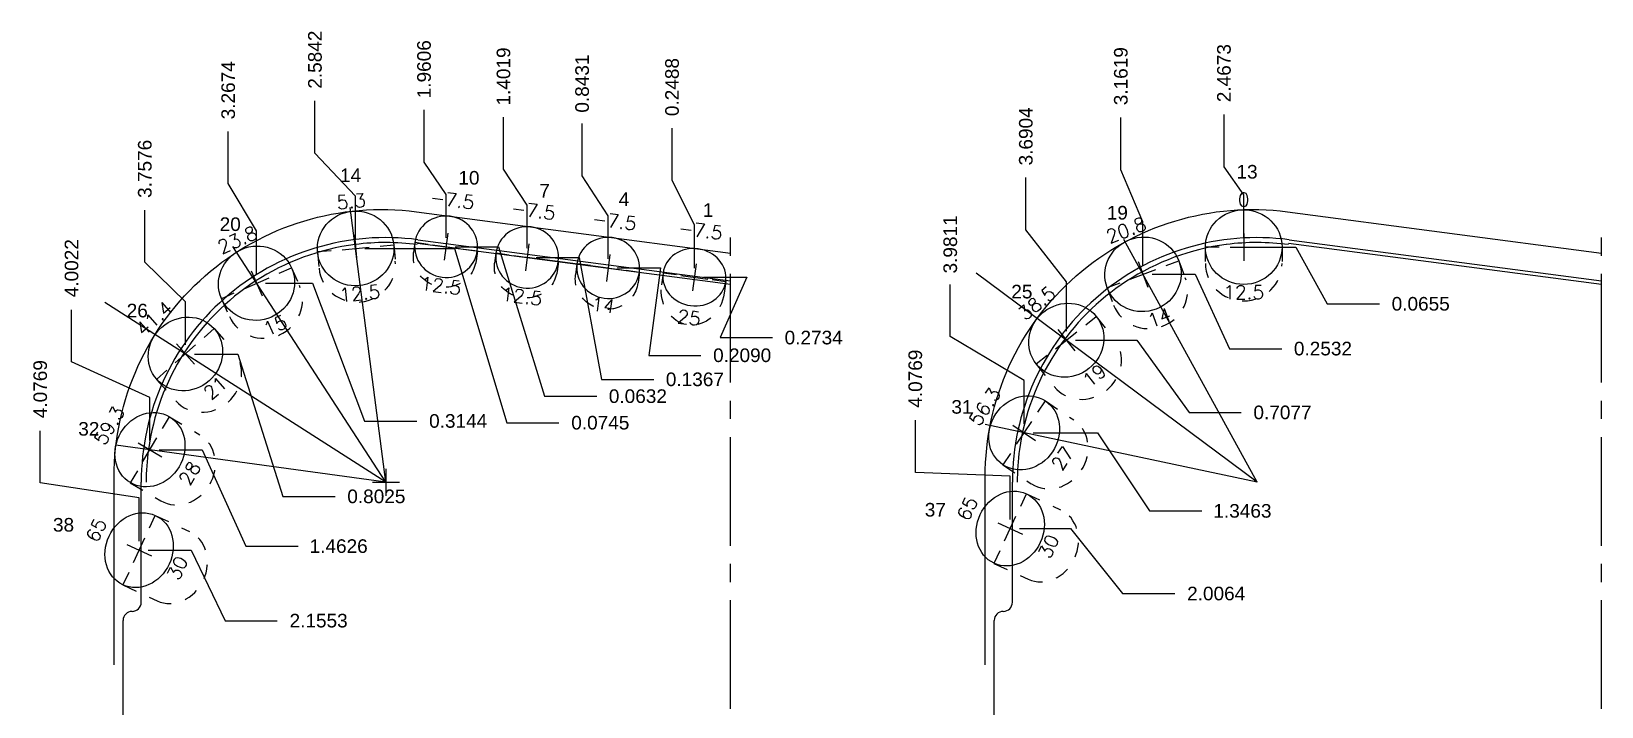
# Model space of a CAD drawing. Header units: inches. Extents: x 63.2 to 103.6, y -3.5 to 25.5.
# Drawn here: x 69.16 to 79.98, y 10.23 to 14.89 of the extents above; entities that cross this region are included whole.
import ezdxf
from ezdxf.enums import TextEntityAlignment as Align

# ---------------------------------------------------------------- set-up
doc = ezdxf.new("R2010")
doc.units = ezdxf.units.IN
doc.header["$MEASUREMENT"] = 0
doc.header["$PDMODE"] = 35
doc.linetypes.add('CENTER2', pattern=[1.125, 0.75, -0.125, 0.125, -0.125])
doc.linetypes.add('HIDDEN2', pattern=[0.1875, 0.125, -0.0625])
doc.layers.get('Defpoints').update_dxf_attribs({"color": 10})
doc.layers.add('Blade_1', color=30, linetype='Continuous', true_color=0xff7f00)
doc.layers.add('Blade_2', color=7, linetype='Continuous', true_color=0xcccc00)
doc.layers.add('CLine', color=5, linetype='CENTER2')
doc.styles.add('RomanS', font='romans')
doc.styles.get("Standard").update_dxf_attribs({"font": 'arial.ttf'})
doc.dimstyles.get("Standard").update_dxf_attribs({"dimtxt": 0.09375, "dimasz": 0.18, "dimexe": 0.18, "dimexo": 0.0625, "dimgap": 0.09, "dimtad": 0, "dimtih": 1, "dimtoh": 1, "dimdec": 4, "dimzin": 0, "dimdsep": 46, "dimtxsty": 'Standard', "dimcen": 0.09, "dimadec": 4, "dimazin": 0, "dimtfac": 1, "dimtdec": 4, "dimtofl": 0, "dimtmove": 0, "dimatfit": 3, "dimfxl": 1, "dimtolj": 1, "dimtzin": 0, "dimarcsym": 0})

# ---------------------------------------------------------------- blocks, each defined once
blk = doc.blocks.new('CMark')
at = {"layer": 'CLine'}
for p, q in [((-0.094, 0), (0.094, 0)), ((0, 0.094), (0, -0.094))]:
    blk.add_line(p, q, dxfattribs=at)
blk = doc.blocks.new('1108@12.5')
for p, q in [((-0.124, 0), (-0.218, 0)), ((0.124, 0), (0.218, 0))]:
    blk.add_line(p, q)
at = {"color": 8, "linetype": 'HIDDEN2', "ltscale": 0.5, "flags": 128}
for points in [[(-0.217, 0), (-0.217, -0.068)], [(0.218, 0), (0.218, -0.068)]]:
    blk.add_lwpolyline(points, dxfattribs=at)
at = {"extrusion": (0, 0, -1)}
blk.add_ellipse((0, 0), major_axis=(0.217, 0), ratio=0.976092, dxfattribs=at)
at = {"color": 8, "linetype": 'HIDDEN2', "ltscale": 0.5, "extrusion": (0, 0, -1)}
blk.add_ellipse((0, -0.068), major_axis=(0.217, 0), ratio=0.976092, start_param=0, end_param=3.141593, dxfattribs=at)
at = {"layer": 'CLine'}
blk.add_blockref('CMark', (0, 0), dxfattribs=at)
at = {"style": 'RomanS'}
blk.add_text('12.5', height=0.094, dxfattribs=at).set_placement((0, -0.271), align=Align.MIDDLE_CENTER)
blk.add_attdef('ANG', text='', height=0.094, dxfattribs=at).set_placement((0, 0.251), align=Align.BOTTOM_CENTER)
blk = doc.blocks.new('1108@25')
for p, q in [((-0.124, 0), (-0.218, 0)), ((0.124, 0), (0.218, 0))]:
    blk.add_line(p, q)
at = {"color": 8, "linetype": 'HIDDEN2', "ltscale": 0.5, "flags": 128}
for points in [[(-0.218, 0), (-0.218, -0.082)], [(0.218, 0), (0.218, -0.082)]]:
    blk.add_lwpolyline(points, dxfattribs=at)
at = {"extrusion": (0, 0, -1)}
blk.add_ellipse((0, 0), major_axis=(0.218, 0), ratio=0.906274, dxfattribs=at)
at = {"color": 8, "linetype": 'HIDDEN2', "ltscale": 0.5, "extrusion": (0, 0, -1)}
blk.add_ellipse((0, -0.082), major_axis=(0, -0.249), ratio=0.875339, start_param=-1.570796, end_param=1.570796, dxfattribs=at)
at = {"layer": 'CLine'}
blk.add_blockref('CMark', (0, 0), dxfattribs=at)
at = {"style": 'RomanS'}
blk.add_text('25', height=0.094, dxfattribs=at).set_placement((0, -0.281), align=Align.MIDDLE_CENTER)
blk.add_attdef('ANG', text='', height=0.094, dxfattribs=at).set_placement((0, 0.251), align=Align.BOTTOM_CENTER)
blk = doc.blocks.new('1313@12.5')
for p, q in [((-0.17, 0), (-0.265, 0)), ((0.171, 0), (0.264, 0))]:
    blk.add_line(p, q)
at = {"color": 8, "linetype": 'HIDDEN2', "ltscale": 0.5}
blk.add_line((-0.265, 0), (-0.265, -0.113), dxfattribs=at)
at = {"color": 8, "linetype": 'HIDDEN2', "ltscale": 0.5, "flags": 128}
blk.add_lwpolyline([(0.264, 0), (0.264, -0.113)], dxfattribs=at)
blk.add_ellipse((0, 0), major_axis=(0.264, 0), ratio=0.976181)
at = {"color": 8, "linetype": 'HIDDEN2', "ltscale": 0.5}
blk.add_ellipse((0, -0.113), major_axis=(0.264, 0), ratio=0.976181, start_param=3.141593, end_param=6.283185, dxfattribs=at)
blk.add_blockref('CMark', (0, 0))
at = {"style": 'RomanS'}
blk.add_text('12.5', height=0.094, dxfattribs=at).set_placement((0, -0.311), align=Align.MIDDLE_CENTER)
blk.add_attdef('ANG', text='', height=0.094, dxfattribs=at).set_placement((0, 0.251), align=Align.BOTTOM_CENTER)
blk = doc.blocks.new('1313@15')
for p, q in [((-0.17, 0), (-0.265, 0)), ((0.171, 0), (0.264, 0))]:
    blk.add_line(p, q)
at = {"color": 8, "linetype": 'HIDDEN2', "ltscale": 0.5}
blk.add_line((-0.265, 0), (-0.265, -0.135), dxfattribs=at)
at = {"color": 8, "linetype": 'HIDDEN2', "ltscale": 0.5, "flags": 128}
blk.add_lwpolyline([(0.264, 0), (0.264, -0.135)], dxfattribs=at)
blk.add_ellipse((0, 0), major_axis=(0.264, 0), ratio=0.965926)
at = {"color": 8, "linetype": 'HIDDEN2', "ltscale": 0.5}
blk.add_ellipse((0, -0.135), major_axis=(0.264, 0), ratio=0.965926, start_param=3.141593, end_param=6.283185, dxfattribs=at)
blk.add_blockref('CMark', (0, 0))
at = {"style": 'RomanS'}
blk.add_text('15', height=0.094, dxfattribs=at).set_placement((0, -0.318), align=Align.MIDDLE_CENTER)
blk.add_attdef('ANG', text='', height=0.094, dxfattribs=at).set_placement((0, 0.251), align=Align.BOTTOM_CENTER)
blk = doc.blocks.new('1313@21')
for p, q in [((-0.17, 0), (-0.265, 0)), ((0.171, 0), (0.264, 0))]:
    blk.add_line(p, q)
at = {"color": 8, "linetype": 'HIDDEN2', "ltscale": 0.5}
blk.add_line((-0.265, 0), (-0.265, -0.199), dxfattribs=at)
at = {"color": 8, "linetype": 'HIDDEN2', "ltscale": 0.5, "flags": 128}
blk.add_lwpolyline([(0.264, 0), (0.264, -0.199)], dxfattribs=at)
blk.add_ellipse((0, 0), major_axis=(0.264, 0), ratio=0.93358)
at = {"color": 8, "linetype": 'HIDDEN2', "ltscale": 0.5}
blk.add_ellipse((0, -0.199), major_axis=(0.264, 0), ratio=0.92388, start_param=3.141593, end_param=6.283185, dxfattribs=at)
blk.add_blockref('CMark', (0, 0))
at = {"style": 'RomanS'}
blk.add_text('21', height=0.094, dxfattribs=at).set_placement((0, -0.311), align=Align.MIDDLE_CENTER)
blk.add_attdef('ANG', text='', height=0.094, dxfattribs=at).set_placement((0, 0.251), align=Align.BOTTOM_CENTER)
blk = doc.blocks.new('1313@30')
for p, q in [((-0.17, 0), (-0.265, 0)), ((0.171, 0), (0.264, 0))]:
    blk.add_line(p, q)
at = {"color": 8, "linetype": 'HIDDEN2', "ltscale": 0.5}
blk.add_line((-0.265, 0), (-0.265, -0.26), dxfattribs=at)
at = {"color": 8, "linetype": 'HIDDEN2', "ltscale": 0.5, "flags": 128}
blk.add_lwpolyline([(0.264, 0), (0.264, -0.26)], dxfattribs=at)
blk.add_ellipse((0, 0), major_axis=(0.264, 0), ratio=0.866025)
at = {"color": 8, "linetype": 'HIDDEN2', "ltscale": 0.5}
blk.add_ellipse((0, -0.26), major_axis=(0.264, 0), ratio=0.866025, start_param=3.141593, end_param=6.283185, dxfattribs=at)
blk.add_blockref('CMark', (0, 0))
at = {"style": 'RomanS'}
blk.add_text('30', height=0.094, dxfattribs=at).set_placement((0, -0.292), align=Align.MIDDLE_CENTER)
blk.add_attdef('ANG', text='', height=0.094, dxfattribs=at).set_placement((0, 0.251), align=Align.BOTTOM_CENTER)
blk = doc.blocks.new('1313@28')
for p, q in [((-0.17, 0), (-0.265, 0)), ((0.171, 0), (0.264, 0))]:
    blk.add_line(p, q)
at = {"color": 8, "linetype": 'HIDDEN2', "ltscale": 0.5}
blk.add_line((-0.265, 0), (-0.265, -0.244), dxfattribs=at)
at = {"color": 8, "linetype": 'HIDDEN2', "ltscale": 0.5, "flags": 128}
blk.add_lwpolyline([(0.264, 0), (0.264, -0.244)], dxfattribs=at)
blk.add_ellipse((0, 0), major_axis=(0.264, 0), ratio=0.882949)
at = {"color": 8, "linetype": 'HIDDEN2', "ltscale": 0.5}
blk.add_ellipse((0, -0.244), major_axis=(0.264, 0), ratio=0.882949, start_param=3.141593, end_param=6.283185, dxfattribs=at)
blk.add_blockref('CMark', (0, 0))
at = {"style": 'RomanS'}
blk.add_text('28', height=0.094, dxfattribs=at).set_placement((0, -0.318), align=Align.MIDDLE_CENTER)
blk.add_attdef('ANG', text='', height=0.094, dxfattribs=at).set_placement((0, 0.251), align=Align.BOTTOM_CENTER)
blk = doc.blocks.new('1108@14')
for p, q in [((-0.124, 0), (-0.218, 0)), ((0.124, 0), (0.218, 0))]:
    blk.add_line(p, q)
at = {"color": 8, "linetype": 'HIDDEN2', "ltscale": 0.5, "flags": 128}
for points in [[(-0.217, 0), (-0.217, -0.076)], [(0.218, 0), (0.218, -0.076)]]:
    blk.add_lwpolyline(points, dxfattribs=at)
at = {"extrusion": (0, 0, -1)}
blk.add_ellipse((0, 0), major_axis=(0.217, 0), ratio=0.970115, dxfattribs=at)
at = {"color": 8, "linetype": 'HIDDEN2', "ltscale": 0.5, "extrusion": (0, 0, -1)}
blk.add_ellipse((0, -0.076), major_axis=(0.217, 0), ratio=0.970115, start_param=0, end_param=3.141593, dxfattribs=at)
at = {"layer": 'CLine'}
blk.add_blockref('CMark', (0, 0), dxfattribs=at)
at = {"style": 'RomanS'}
blk.add_text('14', height=0.094, dxfattribs=at).set_placement((0, -0.259), align=Align.MIDDLE_CENTER)
blk.add_attdef('ANG', text='', height=0.094, dxfattribs=at).set_placement((0, 0.251), align=Align.BOTTOM_CENTER)
blk = doc.blocks.new('1313@14')
for p, q in [((-0.17, 0), (-0.265, 0)), ((0.171, 0), (0.264, 0))]:
    blk.add_line(p, q)
at = {"color": 8, "linetype": 'HIDDEN2', "ltscale": 0.5}
blk.add_line((-0.265, 0), (-0.265, -0.126), dxfattribs=at)
at = {"color": 8, "linetype": 'HIDDEN2', "ltscale": 0.5, "flags": 128}
blk.add_lwpolyline([(0.264, 0), (0.264, -0.126)], dxfattribs=at)
blk.add_ellipse((0, 0), major_axis=(0.264, 0), ratio=0.970284)
at = {"color": 8, "linetype": 'HIDDEN2', "ltscale": 0.5}
blk.add_ellipse((0, -0.126), major_axis=(0.264, 0), ratio=0.970284, start_param=3.141593, end_param=6.283185, dxfattribs=at)
blk.add_blockref('CMark', (0, 0))
at = {"style": 'RomanS'}
blk.add_text('14', height=0.094, dxfattribs=at).set_placement((0, -0.318), align=Align.MIDDLE_CENTER)
blk.add_attdef('ANG', text='', height=0.094, dxfattribs=at).set_placement((0, 0.251), align=Align.BOTTOM_CENTER)
blk = doc.blocks.new('1313@19')
for p, q in [((-0.17, 0), (-0.265, 0)), ((0.171, 0), (0.264, 0))]:
    blk.add_line(p, q)
at = {"color": 8, "linetype": 'HIDDEN2', "ltscale": 0.5}
blk.add_line((-0.265, 0), (-0.265, -0.199), dxfattribs=at)
at = {"color": 8, "linetype": 'HIDDEN2', "ltscale": 0.5, "flags": 128}
blk.add_lwpolyline([(0.264, 0), (0.264, -0.199)], dxfattribs=at)
blk.add_ellipse((0, 0), major_axis=(0.264, 0), ratio=0.945519)
at = {"color": 8, "linetype": 'HIDDEN2', "ltscale": 0.5}
blk.add_ellipse((0, -0.199), major_axis=(0.264, 0), ratio=0.92388, start_param=3.141593, end_param=6.283185, dxfattribs=at)
blk.add_blockref('CMark', (0, 0))
at = {"style": 'RomanS'}
blk.add_text('19', height=0.094, dxfattribs=at).set_placement((0, -0.311), align=Align.MIDDLE_CENTER)
blk.add_attdef('ANG', text='', height=0.094, dxfattribs=at).set_placement((0, 0.251), align=Align.BOTTOM_CENTER)
blk = doc.blocks.new('1313@27')
for p, q in [((-0.17, 0), (-0.265, 0)), ((0.171, 0), (0.264, 0))]:
    blk.add_line(p, q)
at = {"color": 8, "linetype": 'HIDDEN2', "ltscale": 0.5}
blk.add_line((-0.265, 0), (-0.265, -0.236), dxfattribs=at)
at = {"color": 8, "linetype": 'HIDDEN2', "ltscale": 0.5, "flags": 128}
blk.add_lwpolyline([(0.264, 0), (0.264, -0.236)], dxfattribs=at)
blk.add_ellipse((0, 0), major_axis=(0.264, 0), ratio=0.891002)
at = {"color": 8, "linetype": 'HIDDEN2', "ltscale": 0.5}
blk.add_ellipse((0, -0.236), major_axis=(0.264, 0), ratio=0.891002, start_param=3.141593, end_param=6.283185, dxfattribs=at)
blk.add_blockref('CMark', (0, 0))
at = {"style": 'RomanS'}
blk.add_text('27', height=0.094, dxfattribs=at).set_placement((0, -0.318), align=Align.MIDDLE_CENTER)
blk.add_attdef('ANG', text='', height=0.094, dxfattribs=at).set_placement((0, 0.251), align=Align.BOTTOM_CENTER)
blk = doc.blocks.new('*D303')
at = {"layer": 'Blade_2', "color": 0, "lineweight": -2, "transparency": 16777216}
for p, q in [((76.67, 13.937), (76.67, 14.297)), ((76.822, 13.577), (76.67, 13.937)), ((76.822, 13.278), (76.822, 13.577))]:
    blk.add_line(p, q, dxfattribs=at)
at = {"layer": 'Defpoints', "color": 0, "transparency": 16777216}
for p in [(76.67, 14.297), (79.984, 13.469), (76.822, 13.216)]:
    blk.add_point(p, dxfattribs=at)
at = {"layer": 'Blade_2', "color": 0, "transparency": 16777216, "insert": (76.67, 14.582), "char_height": 0.0938, "attachment_point": 5, "rotation": 90}
blk.add_mtext('\\A1;3.1619', dxfattribs=at)
blk = doc.blocks.new('*D304')
at = {"layer": 'Blade_2', "color": 0, "lineweight": -2, "transparency": 16777216}
for p, q in [((76.015, 13.523), (76.015, 13.883)), ((76.294, 13.163), (76.015, 13.523)), ((76.294, 12.824), (76.294, 13.163))]:
    blk.add_line(p, q, dxfattribs=at)
at = {"layer": 'Defpoints', "color": 0, "transparency": 16777216}
for p in [(76.015, 13.883), (79.984, 13.469), (76.294, 12.761)]:
    blk.add_point(p, dxfattribs=at)
at = {"layer": 'Blade_2', "color": 0, "transparency": 16777216, "insert": (76.015, 14.167), "char_height": 0.0938, "attachment_point": 5, "rotation": 90}
blk.add_mtext('\\A1;3.6904', dxfattribs=at)
blk = doc.blocks.new('*D305')
at = {"layer": 'Blade_2', "color": 0, "lineweight": -2, "transparency": 16777216}
for p, q in [((75.494, 12.786), (75.494, 13.146)), ((76.003, 12.483), (75.494, 12.786)), ((76.003, 12.185), (76.003, 12.483))]:
    blk.add_line(p, q, dxfattribs=at)
at = {"layer": 'Defpoints', "color": 0, "transparency": 16777216}
for p in [(79.984, 13.469), (75.494, 13.146), (76.003, 12.123)]:
    blk.add_point(p, dxfattribs=at)
at = {"layer": 'Blade_2', "color": 0, "transparency": 16777216, "insert": (75.494, 13.422), "char_height": 0.0938, "attachment_point": 5, "rotation": 90}
blk.add_mtext('\\A1;3.9811', dxfattribs=at)
blk = doc.blocks.new('*D306')
at = {"layer": 'Blade_2', "color": 0, "lineweight": -2, "transparency": 16777216}
for p, q in [((75.253, 11.849), (75.253, 12.209)), ((75.907, 11.823), (75.253, 11.849)), ((75.907, 11.525), (75.907, 11.823))]:
    blk.add_line(p, q, dxfattribs=at)
at = {"layer": 'Defpoints', "color": 0, "transparency": 16777216}
for p in [(79.984, 13.469), (75.253, 12.209), (75.907, 11.463)]:
    blk.add_point(p, dxfattribs=at)
at = {"layer": 'Blade_2', "color": 0, "transparency": 16777216, "insert": (75.253, 12.496), "char_height": 0.0938, "attachment_point": 5, "rotation": 90}
blk.add_mtext('\\A1;4.0769', dxfattribs=at)
blk = doc.blocks.new('*D307')
at = {"layer": 'Blade_2', "color": 0, "lineweight": -2, "transparency": 16777216}
for p, q in [((76.885, 13.216), (77.182, 13.216)), ((77.182, 13.216), (77.419, 12.703)), ((77.419, 12.703), (77.779, 12.703))]:
    blk.add_line(p, q, dxfattribs=at)
at = {"layer": 'Defpoints', "color": 0, "transparency": 16777216}
for p in [(79.984, 13.469), (76.822, 13.216), (77.779, 12.703)]:
    blk.add_point(p, dxfattribs=at)
at = {"layer": 'Blade_2', "color": 0, "transparency": 16777216, "insert": (78.063, 12.703), "char_height": 0.0938, "attachment_point": 5}
blk.add_mtext('\\A1;0.2532', dxfattribs=at)
blk = doc.blocks.new('*D308')
at = {"layer": 'Blade_2', "color": 0, "lineweight": -2, "transparency": 16777216}
for p, q in [((76.356, 12.761), (76.78, 12.761)), ((76.78, 12.761), (77.14, 12.263)), ((77.14, 12.263), (77.5, 12.263))]:
    blk.add_line(p, q, dxfattribs=at)
at = {"layer": 'Defpoints', "color": 0, "transparency": 16777216}
for p in [(79.984, 13.469), (76.294, 12.761), (77.5, 12.263)]:
    blk.add_point(p, dxfattribs=at)
at = {"layer": 'Blade_2', "color": 0, "transparency": 16777216, "insert": (77.784, 12.263), "char_height": 0.0938, "attachment_point": 5}
blk.add_mtext('\\A1;0.7077', dxfattribs=at)
blk = doc.blocks.new('*D309')
at = {"layer": 'Blade_2', "color": 0, "lineweight": -2, "transparency": 16777216}
for p, q in [((76.065, 12.123), (76.508, 12.123)), ((76.508, 12.123), (76.868, 11.584)), ((76.868, 11.584), (77.228, 11.584))]:
    blk.add_line(p, q, dxfattribs=at)
at = {"layer": 'Defpoints', "color": 0, "transparency": 16777216}
for p in [(79.984, 13.469), (76.003, 12.123), (77.228, 11.584)]:
    blk.add_point(p, dxfattribs=at)
at = {"layer": 'Blade_2', "color": 0, "transparency": 16777216, "insert": (77.508, 11.584), "char_height": 0.0938, "attachment_point": 5}
blk.add_mtext('\\A1;1.3463', dxfattribs=at)
blk = doc.blocks.new('*D310')
at = {"layer": 'Blade_2', "color": 0, "lineweight": -2, "transparency": 16777216}
for p, q in [((75.97, 11.463), (76.322, 11.463)), ((76.322, 11.463), (76.682, 11.014)), ((76.682, 11.014), (77.042, 11.014))]:
    blk.add_line(p, q, dxfattribs=at)
at = {"layer": 'Defpoints', "color": 0, "transparency": 16777216}
for p in [(79.984, 13.469), (75.907, 11.463), (77.042, 11.014)]:
    blk.add_point(p, dxfattribs=at)
at = {"layer": 'Blade_2', "color": 0, "transparency": 16777216, "insert": (77.327, 11.014), "char_height": 0.0938, "attachment_point": 5}
blk.add_mtext('\\A1;2.0064', dxfattribs=at)
blk = doc.blocks.new('*D311')
at = {"layer": 'Blade_1', "color": 0, "lineweight": -2, "transparency": 16777216}
for p, q in [((73.576, 13.863), (73.576, 14.223)), ((73.73, 13.556), (73.576, 13.863)), ((73.73, 13.258), (73.73, 13.556))]:
    blk.add_line(p, q, dxfattribs=at)
at = {"layer": 'Defpoints', "color": 0, "transparency": 16777216}
for p in [(73.576, 14.223), (73.978, 13.469), (73.73, 13.196)]:
    blk.add_point(p, dxfattribs=at)
at = {"layer": 'Blade_1', "color": 0, "transparency": 16777216, "insert": (73.576, 14.507), "char_height": 0.0938, "attachment_point": 5, "rotation": 90}
blk.add_mtext('\\A1;0.2488', dxfattribs=at)
blk = doc.blocks.new('*D312')
at = {"layer": 'Blade_1', "color": 0, "lineweight": -2, "transparency": 16777216}
for p, q in [((72.956, 13.896), (72.956, 14.256)), ((73.135, 13.62), (72.956, 13.896)), ((73.135, 13.322), (73.135, 13.62))]:
    blk.add_line(p, q, dxfattribs=at)
at = {"layer": 'Defpoints', "color": 0, "transparency": 16777216}
for p in [(72.956, 14.256), (73.978, 13.469), (73.135, 13.26)]:
    blk.add_point(p, dxfattribs=at)
at = {"layer": 'Blade_1', "color": 0, "transparency": 16777216, "insert": (72.956, 14.531), "char_height": 0.0938, "attachment_point": 5, "rotation": 90}
blk.add_mtext('\\A1;0.8431', dxfattribs=at)
blk = doc.blocks.new('*D313')
at = {"layer": 'Blade_1', "color": 0, "lineweight": -2, "transparency": 16777216}
for p, q in [((72.414, 13.94), (72.414, 14.3)), ((72.576, 13.692), (72.414, 13.94)), ((72.576, 13.395), (72.576, 13.692))]:
    blk.add_line(p, q, dxfattribs=at)
at = {"layer": 'Defpoints', "color": 0, "transparency": 16777216}
for p in [(72.414, 14.3), (73.978, 13.469), (72.576, 13.332)]:
    blk.add_point(p, dxfattribs=at)
at = {"layer": 'Blade_1', "color": 0, "transparency": 16777216, "insert": (72.414, 14.58), "char_height": 0.0938, "attachment_point": 5, "rotation": 90}
blk.add_mtext('\\A1;1.4019', dxfattribs=at)
blk = doc.blocks.new('*D314')
at = {"layer": 'Blade_1', "color": 0, "lineweight": -2, "transparency": 16777216}
for p, q in [((71.866, 13.99), (71.866, 14.35)), ((72.018, 13.766), (71.866, 13.99)), ((72.018, 13.468), (72.018, 13.766))]:
    blk.add_line(p, q, dxfattribs=at)
at = {"layer": 'Defpoints', "color": 0, "transparency": 16777216}
for p in [(71.866, 14.35), (73.978, 13.469), (72.018, 13.406)]:
    blk.add_point(p, dxfattribs=at)
at = {"layer": 'Blade_1', "color": 0, "transparency": 16777216, "insert": (71.866, 14.63), "char_height": 0.0938, "attachment_point": 5, "rotation": 90}
blk.add_mtext('\\A1;1.9606', dxfattribs=at)
blk = doc.blocks.new('*D315')
at = {"layer": 'Blade_1', "color": 0, "lineweight": -2, "transparency": 16777216}
for p, q in [((71.114, 14.051), (71.114, 14.411)), ((71.394, 13.754), (71.114, 14.051)), ((71.394, 13.457), (71.394, 13.754))]:
    blk.add_line(p, q, dxfattribs=at)
at = {"layer": 'Defpoints', "color": 0, "transparency": 16777216}
for p in [(71.114, 14.411), (73.978, 13.469), (71.394, 13.394)]:
    blk.add_point(p, dxfattribs=at)
at = {"layer": 'Blade_1', "color": 0, "transparency": 16777216, "insert": (71.114, 14.696), "char_height": 0.0938, "attachment_point": 5, "rotation": 90}
blk.add_mtext('\\A1;2.5842', dxfattribs=at)
blk = doc.blocks.new('*D316')
at = {"layer": 'Blade_1', "color": 0, "lineweight": -2, "transparency": 16777216}
for p, q in [((70.516, 13.841), (70.516, 14.201)), ((70.711, 13.515), (70.516, 13.841)), ((70.711, 13.217), (70.711, 13.515))]:
    blk.add_line(p, q, dxfattribs=at)
at = {"layer": 'Defpoints', "color": 0, "transparency": 16777216}
for p in [(70.516, 14.201), (73.978, 13.469), (70.711, 13.155)]:
    blk.add_point(p, dxfattribs=at)
at = {"layer": 'Blade_1', "color": 0, "transparency": 16777216, "insert": (70.516, 14.485), "char_height": 0.0938, "attachment_point": 5, "rotation": 90}
blk.add_mtext('\\A1;3.2674', dxfattribs=at)
blk = doc.blocks.new('*D317')
at = {"layer": 'Blade_1', "color": 0, "lineweight": -2, "transparency": 16777216}
for p, q in [((69.941, 13.299), (69.941, 13.659)), ((70.221, 13.026), (69.941, 13.299)), ((70.221, 12.729), (70.221, 13.026))]:
    blk.add_line(p, q, dxfattribs=at)
at = {"layer": 'Defpoints', "color": 0, "transparency": 16777216}
for p in [(69.941, 13.659), (73.978, 13.469), (70.221, 12.666)]:
    blk.add_point(p, dxfattribs=at)
at = {"layer": 'Blade_1', "color": 0, "transparency": 16777216, "insert": (69.941, 13.943), "char_height": 0.0938, "attachment_point": 5, "rotation": 90}
blk.add_mtext('\\A1;3.7576', dxfattribs=at)
blk = doc.blocks.new('*D318')
at = {"layer": 'Blade_1', "color": 0, "lineweight": -2, "transparency": 16777216}
for p, q in [((69.436, 12.612), (69.436, 12.972)), ((69.976, 12.366), (69.436, 12.612)), ((69.976, 12.069), (69.976, 12.366))]:
    blk.add_line(p, q, dxfattribs=at)
at = {"layer": 'Defpoints', "color": 0, "transparency": 16777216}
for p in [(73.978, 13.469), (69.436, 12.972), (69.976, 12.006)]:
    blk.add_point(p, dxfattribs=at)
at = {"layer": 'Blade_1', "color": 0, "transparency": 16777216, "insert": (69.436, 13.258), "char_height": 0.0938, "attachment_point": 5, "rotation": 90}
blk.add_mtext('\\A1;4.0022', dxfattribs=at)
blk = doc.blocks.new('*D319')
at = {"layer": 'Blade_1', "color": 0, "lineweight": -2, "transparency": 16777216}
for p, q in [((69.22, 11.777), (69.22, 12.137)), ((69.901, 11.674), (69.22, 11.777)), ((69.901, 11.376), (69.901, 11.674))]:
    blk.add_line(p, q, dxfattribs=at)
at = {"layer": 'Defpoints', "color": 0, "transparency": 16777216}
for p in [(73.978, 13.469), (69.22, 12.137), (69.901, 11.314)]:
    blk.add_point(p, dxfattribs=at)
at = {"layer": 'Blade_1', "color": 0, "transparency": 16777216, "insert": (69.22, 12.424), "char_height": 0.0938, "attachment_point": 5, "rotation": 90}
blk.add_mtext('\\A1;4.0769', dxfattribs=at)
blk = doc.blocks.new('*D320')
at = {"layer": 'Blade_1', "color": 0, "lineweight": -2, "transparency": 16777216}
for p, q in [((73.792, 13.196), (74.09, 13.196)), ((74.09, 13.196), (73.907, 12.779)), ((73.907, 12.779), (74.267, 12.779))]:
    blk.add_line(p, q, dxfattribs=at)
at = {"layer": 'Defpoints', "color": 0, "transparency": 16777216}
for p in [(73.978, 13.469), (73.73, 13.196), (74.267, 12.779)]:
    blk.add_point(p, dxfattribs=at)
at = {"layer": 'Blade_1', "color": 0, "transparency": 16777216, "insert": (74.552, 12.779), "char_height": 0.0938, "attachment_point": 5}
blk.add_mtext('\\A1;0.2734', dxfattribs=at)
blk = doc.blocks.new('*D321')
at = {"layer": 'Blade_1', "color": 0, "lineweight": -2, "transparency": 16777216}
for p, q in [((73.198, 13.26), (73.495, 13.26)), ((73.495, 13.26), (73.415, 12.657)), ((73.415, 12.657), (73.775, 12.657))]:
    blk.add_line(p, q, dxfattribs=at)
at = {"layer": 'Defpoints', "color": 0, "transparency": 16777216}
for p in [(73.978, 13.469), (73.135, 13.26), (73.775, 12.657)]:
    blk.add_point(p, dxfattribs=at)
at = {"layer": 'Blade_1', "color": 0, "transparency": 16777216, "insert": (74.059, 12.657), "char_height": 0.0938, "attachment_point": 5}
blk.add_mtext('\\A1;0.2090', dxfattribs=at)
blk = doc.blocks.new('*D322')
at = {"layer": 'Blade_1', "color": 0, "lineweight": -2, "transparency": 16777216}
for p, q in [((72.639, 13.332), (72.936, 13.332)), ((72.936, 13.332), (73.089, 12.491)), ((73.089, 12.491), (73.449, 12.491))]:
    blk.add_line(p, q, dxfattribs=at)
at = {"layer": 'Defpoints', "color": 0, "transparency": 16777216}
for p in [(73.978, 13.469), (72.576, 13.332), (73.449, 12.491)]:
    blk.add_point(p, dxfattribs=at)
at = {"layer": 'Blade_1', "color": 0, "transparency": 16777216, "insert": (73.733, 12.491), "char_height": 0.0938, "attachment_point": 5}
blk.add_mtext('\\A1;0.1367', dxfattribs=at)
blk = doc.blocks.new('*D323')
at = {"layer": 'Blade_1', "color": 0, "lineweight": -2, "transparency": 16777216}
for p, q in [((72.08, 13.406), (72.378, 13.406)), ((72.378, 13.406), (72.696, 12.375)), ((72.696, 12.375), (73.056, 12.375))]:
    blk.add_line(p, q, dxfattribs=at)
at = {"layer": 'Defpoints', "color": 0, "transparency": 16777216}
for p in [(73.978, 13.469), (72.018, 13.406), (73.056, 12.375)]:
    blk.add_point(p, dxfattribs=at)
at = {"layer": 'Blade_1', "color": 0, "transparency": 16777216, "insert": (73.34, 12.375), "char_height": 0.0938, "attachment_point": 5}
blk.add_mtext('\\A1;0.0632', dxfattribs=at)
blk = doc.blocks.new('*D324')
at = {"layer": 'Blade_1', "color": 0, "lineweight": -2, "transparency": 16777216}
for p, q in [((71.457, 13.394), (72.076, 13.394)), ((72.076, 13.394), (72.436, 12.192)), ((72.436, 12.192), (72.796, 12.192))]:
    blk.add_line(p, q, dxfattribs=at)
at = {"layer": 'Defpoints', "color": 0, "transparency": 16777216}
for p in [(73.978, 13.469), (71.394, 13.394), (72.796, 12.192)]:
    blk.add_point(p, dxfattribs=at)
at = {"layer": 'Blade_1', "color": 0, "transparency": 16777216, "insert": (73.081, 12.192), "char_height": 0.0938, "attachment_point": 5}
blk.add_mtext('\\A1;0.0745', dxfattribs=at)
blk = doc.blocks.new('*D325')
at = {"layer": 'Blade_1', "color": 0, "lineweight": -2, "transparency": 16777216}
for p, q in [((70.773, 13.155), (71.096, 13.155)), ((71.096, 13.155), (71.456, 12.204)), ((71.456, 12.204), (71.816, 12.204))]:
    blk.add_line(p, q, dxfattribs=at)
at = {"layer": 'Defpoints', "color": 0, "transparency": 16777216}
for p in [(73.978, 13.469), (70.711, 13.155), (71.816, 12.204)]:
    blk.add_point(p, dxfattribs=at)
at = {"layer": 'Blade_1', "color": 0, "transparency": 16777216, "insert": (72.101, 12.204), "char_height": 0.0938, "attachment_point": 5}
blk.add_mtext('\\A1;0.3144', dxfattribs=at)
blk = doc.blocks.new('*D326')
at = {"layer": 'Blade_1', "color": 0, "lineweight": -2, "transparency": 16777216}
for p, q in [((70.283, 12.666), (70.581, 12.666)), ((70.581, 12.666), (70.892, 11.684)), ((70.892, 11.684), (71.252, 11.684))]:
    blk.add_line(p, q, dxfattribs=at)
at = {"layer": 'Defpoints', "color": 0, "transparency": 16777216}
for p in [(73.978, 13.469), (70.221, 12.666), (71.252, 11.684)]:
    blk.add_point(p, dxfattribs=at)
at = {"layer": 'Blade_1', "color": 0, "transparency": 16777216, "insert": (71.537, 11.684), "char_height": 0.0938, "attachment_point": 5}
blk.add_mtext('\\A1;0.8025', dxfattribs=at)
blk = doc.blocks.new('*D327')
at = {"layer": 'Blade_1', "color": 0, "lineweight": -2, "transparency": 16777216}
for p, q in [((70.039, 12.006), (70.336, 12.006)), ((70.336, 12.006), (70.637, 11.341)), ((70.637, 11.341), (70.997, 11.341))]:
    blk.add_line(p, q, dxfattribs=at)
at = {"layer": 'Defpoints', "color": 0, "transparency": 16777216}
for p in [(73.978, 13.469), (69.976, 12.006), (70.997, 11.341)]:
    blk.add_point(p, dxfattribs=at)
at = {"layer": 'Blade_1', "color": 0, "transparency": 16777216, "insert": (71.277, 11.341), "char_height": 0.0938, "attachment_point": 5}
blk.add_mtext('\\A1;1.4626', dxfattribs=at)
blk = doc.blocks.new('*D328')
at = {"layer": 'Blade_1', "color": 0, "lineweight": -2, "transparency": 16777216}
for p, q in [((69.964, 11.314), (70.261, 11.314)), ((70.261, 11.314), (70.494, 10.827)), ((70.494, 10.827), (70.854, 10.827))]:
    blk.add_line(p, q, dxfattribs=at)
at = {"layer": 'Defpoints', "color": 0, "transparency": 16777216}
for p in [(73.978, 13.469), (69.901, 11.314), (70.854, 10.827)]:
    blk.add_point(p, dxfattribs=at)
at = {"layer": 'Blade_1', "color": 0, "transparency": 16777216, "insert": (71.139, 10.827), "char_height": 0.0938, "attachment_point": 5}
blk.add_mtext('\\A1;2.1553', dxfattribs=at)
blk = doc.blocks.new('*D444')
at = {"layer": 'Blade_2', "color": 0, "lineweight": -2, "transparency": 16777216}
for p, q in [((77.381, 13.957), (77.381, 14.317)), ((77.517, 13.763), (77.381, 13.957)), ((77.517, 13.466), (77.517, 13.763))]:
    blk.add_line(p, q, dxfattribs=at)
at = {"layer": 'Defpoints', "color": 0, "transparency": 16777216}
for p in [(77.381, 14.317), (79.984, 13.469), (77.517, 13.403)]:
    blk.add_point(p, dxfattribs=at)
at = {"layer": 'Blade_2', "color": 0, "transparency": 16777216, "insert": (77.381, 14.603), "char_height": 0.0938, "attachment_point": 5, "rotation": 90}
blk.add_mtext('\\A1;2.4673', dxfattribs=at)
blk = doc.blocks.new('*D445')
at = {"layer": 'Blade_2', "color": 0, "lineweight": -2, "transparency": 16777216}
for p, q in [((77.579, 13.403), (77.877, 13.403)), ((77.877, 13.403), (78.092, 13.012)), ((78.092, 13.012), (78.452, 13.012))]:
    blk.add_line(p, q, dxfattribs=at)
at = {"layer": 'Defpoints', "color": 0, "transparency": 16777216}
for p in [(79.984, 13.469), (77.517, 13.403), (78.452, 13.012)]:
    blk.add_point(p, dxfattribs=at)
at = {"layer": 'Blade_2', "color": 0, "transparency": 16777216, "insert": (78.737, 13.012), "char_height": 0.0938, "attachment_point": 5}
blk.add_mtext('\\A1;0.0655', dxfattribs=at)

msp = doc.modelspace()

# ---------------------------------------------------------------- linework, layer by layer
for p, q in [((71.82063, 13.43169), (73.97837, 13.14762)), ((71.82364, 13.4545), (73.97837, 13.17082)), ((77.82632, 13.43169), (79.98406, 13.14762)), ((77.82932, 13.4545), (79.98406, 13.17082)), ((69.91587, 10.95418), (69.91587, 11.78143)), ((75.92156, 10.95418), (75.92156, 11.78143)), ((69.79087, 4.89168), (69.79087, 10.82918)), ((75.79656, 4.89168), (75.79656, 10.82918))]:
    msp.add_line(p, q)
for points in [[(69.72837, 10.52402), (69.72837, 11.81888, -0.45309411), (71.81278, 13.64686), (73.97837, 13.36176)], [(75.73406, 10.52402), (75.73406, 11.81888, -0.45309411), (77.81846, 13.64686), (79.98406, 13.36176)]]:
    msp.add_lwpolyline(points, format="xyb")
for centre, radius, start, end in [((71.60337, 11.78143), 1.6875, 82.5, 180), ((71.60337, 11.78143), 1.6535, 82.5, 97.357308), ((77.60906, 11.78143), 1.6875, 82.5, 180), ((77.60906, 11.78143), 1.6535, 82.5, 97.357308), ((71.60337, 11.78143), 1.6535, 97.391456, 123.021755), ((77.60906, 11.78143), 1.6535, 97.391456, 123.021755), ((71.60337, 11.78143), 1.6535, 123.021755, 147.377441), ((77.60906, 11.78143), 1.6535, 123.021755, 147.377441), ((71.60337, 11.78143), 1.6535, 147.377441, 172.130915), ((77.60906, 11.78143), 1.6535, 147.377441, 172.130915), ((71.60337, 11.78143), 1.6535, 172.130915, 180), ((77.60906, 11.78143), 1.6535, 172.130915, 180), ((69.85337, 10.95418), 0.0625, 270, 0), ((75.85906, 10.95418), 0.0625, 270, 0), ((69.85337, 10.82918), 0.0625, 90, 180), ((75.85906, 10.82918), 0.0625, 90, 180)]:
    msp.add_arc(centre, radius, start, end)
at = {"layer": 'Blade_1'}
for p, q in [((71.60337, 11.78143), (71.35744, 13.67725)), ((71.60337, 11.78143), (70.54672, 13.40718)), ((73.13508, 13.25864), (72.57644, 13.33219)), ((71.60337, 11.78143), (69.66587, 13.02159)), ((71.60337, 11.78143), (69.74153, 12.03876))]:
    msp.add_line(p, q, dxfattribs=at)
at = {"layer": 'Blade_2'}
for q in [(76.68989, 13.45685), (75.67156, 13.22465), (75.73333, 12.17995)]:
    msp.add_line((77.60906, 11.78143), q, dxfattribs=at)
at = {"layer": 'CLine'}
for p, q in [((73.97837, 3.46893), (73.97837, 13.46893)), ((79.98406, 3.46893), (79.98406, 13.46893))]:
    msp.add_line(p, q, dxfattribs=at)

# ---------------------------------------------------------------- block references
at = {"layer": 'Blade_1'}
for name, p, rotation, values in [('1313@12.5', (71.39412, 13.39443), 5.300000000000001, {'ANG': '5.3'}), ('1108@12.5', (72.01779, 13.40574), 352.5, {'ANG': '-7.5'}), ('1108@12.5', (72.57644, 13.33219), 352.5, {'ANG': '-7.5'}), ('1313@15', (70.71093, 13.15453), 23.8, {'ANG': '23.8'}), ('1108@14', (73.13525, 13.25993), 352.5, {'ANG': '-7.5'}), ('1108@25', (73.72955, 13.19558), 352.5, {'ANG': '-7.5'}), ('1313@21', (70.22074, 12.66646), 41.4, {'ANG': '41.4'}), ('1313@28', (69.97616, 12.00633), 59.3, {'ANG': '59.3'}), ('1313@30', (69.90143, 11.31363), 65, {'ANG': '65'})]:
    msp.add_blockref(name, p, dxfattribs=dict(at, rotation=rotation)).add_auto_attribs(values)
msp.add_blockref('CMark', (71.60337, 11.78143), dxfattribs=at)
at = {"layer": 'Blade_2'}
msp.add_blockref('1313@12.5', (77.51679, 13.40342), dxfattribs=at).add_auto_attribs({'ANG': '0'})
for name, p, rotation, values in [('1313@14', (76.82219, 13.21571), 20.8, {'ANG': '20.8'}), ('1313@19', (76.29369, 12.76123), 38.49999999999999, {'ANG': '38.5'}), ('1313@27', (76.00299, 12.12266), 56.3, {'ANG': '56.3'}), ('1313@30', (75.90711, 11.46253), 65, {'ANG': '65'})]:
    msp.add_blockref(name, p, dxfattribs=dict(at, rotation=rotation)).add_auto_attribs(values)

# ---------------------------------------------------------------- texts
at = {"layer": 'Blade_1'}
for s, p in [('14', (71.2865, 13.85182)), ('10', (72.10253, 13.83461)), ('7', (72.66033, 13.74514)), ('4', (73.20779, 13.68664)), ('1', (73.78728, 13.61129)), ('20', (70.45669, 13.51459)), ('26', (69.81585, 12.91892)), ('32', (69.48186, 12.10338)), ('38', (69.30754, 11.44167))]:
    msp.add_text(s, height=0.09375, dxfattribs=at).set_placement(p)
at = {"layer": 'Blade_2'}
for s, p in [('13', (77.46688, 13.87627)), ('19', (76.57256, 13.59373)), ('25', (75.9145, 13.04968)), ('31', (75.50132, 12.25479)), ('37', (75.31802, 11.54556))]:
    msp.add_text(s, height=0.09375, dxfattribs=at).set_placement(p)

# ---------------------------------------------------------------- dimensions: what is measured, and where the dimension line sits
at = {"layer": 'Blade_1'}
for feature_location, offset, dtype, origin, picture, middle in [((71.394125, 13.394434), (-0.280331, 1.016329), 1, (73.978372, 13.468935), '*D315', (71.113793, 14.695681)), ((72.01779, 13.40574), (-0.15156, 0.9442), 1, (73.97837, 13.46893), '*D314', (71.86623, 14.63009)), ((72.57644, 13.33219), (-0.16247, 0.96799), 1, (73.97837, 13.46893), '*D313', (72.41396, 14.58046)), ((73.13525, 13.25993), (-0.17909, 0.99601), 1, (73.97837, 13.46893), '*D312', (72.95616, 14.53149)), ((70.71093, 13.15453), (-0.19467, 1.04612), 1, (73.97837, 13.46893), '*D316', (70.51627, 14.48502)), ((73.72955, 13.19558), (-0.15373, 1.02718), 1, (73.97837, 13.46893), '*D311', (73.57582, 14.50746)), ((70.22074, 12.66646), (-0.27986, 0.99232), 1, (73.97837, 13.46893), '*D317', (69.94087, 13.94331)), ((69.90143, 11.31363), (-0.68108, 0.82379), 1, (73.97837, 13.46893), '*D319', (69.22035, 12.424)), ((69.97616, 12.00633), (-0.54004, 0.96601), 1, (73.97837, 13.46893), '*D318', (69.43612, 13.25835)), ((69.90143, 11.31363), (0.95231, -0.48687), 0, (73.97837, 13.46893), '*D328', (71.13914, 10.82676)), ((69.97616, 12.00633), (1.02085, -0.66562), 0, (73.97837, 13.46893), '*D327', (71.27717, 11.34072)), ((70.22074, 12.66646), (1.03135, -0.98266), 0, (73.97837, 13.46893), '*D326', (71.53704, 11.6838)), ((70.71093, 13.15453), (1.10548, -0.95098), 0, (73.97837, 13.46893), '*D325', (72.10082, 12.20355)), ((71.39412, 13.39443), (1.40157, -1.20194), 0, (73.97837, 13.46893), '*D324', (73.08065, 12.19249)), ((72.01779, 13.40574), (1.03794, -1.03078), 0, (73.97837, 13.46893), '*D323', (73.33985, 12.37496)), ((72.57644, 13.33219), (0.87211, -0.84112), 0, (73.97837, 13.46893), '*D322', (73.73315, 12.49107)), ((73.13525, 13.25993), (0.63972, -0.60298), 0, (73.97837, 13.46893), '*D321', (74.05941, 12.65695)), ((73.729549, 13.195584), (0.537829, -0.416989), 0, (73.978372, 13.468935), '*D320', (74.551785, 12.778594))]:
    dim = msp.add_ordinate_dim(feature_location=feature_location, offset=offset, dtype=dtype, origin=origin, dimstyle='Standard', dxfattribs=at)
    dim.commit()
    dim.dimension.update_dxf_attribs({"geometry": picture, "text_midpoint": middle})
at = {"layer": 'Blade_2'}
for feature_location, offset, dtype, origin, picture, middle in [((76.82219, 13.21571), (-0.15256, 1.08149), 1, (79.98406, 13.46893), '*D303', (76.66963, 14.58186)), ((77.51679, 13.40342), (-0.13599, 0.9137), 1, (79.98406, 13.46893), '*D444', (77.3808, 14.60252)), ((76.29369, 12.76123), (-0.27915, 1.12128), 1, (79.98406, 13.46893), '*D304', (76.01454, 14.16689)), ((76.00299, 12.12266), (-0.50867, 1.02343), 1, (79.98406, 13.46893), '*D305', (75.49431, 13.42161)), ((75.907112, 11.462526), (-0.65398, 0.746956), 1, (79.984057, 13.468935), '*D306', (75.253132, 12.496063)), ((75.90711, 11.46253), (1.13453, -0.44829), 0, (79.98406, 13.46893), '*D310', (77.32685, 11.01424)), ((76.00299, 12.12266), (1.22466, -0.53887), 0, (79.98406, 13.46893), '*D309', (77.50783, 11.58379)), ((76.29369, 12.76123), (1.20582, -0.49867), 0, (79.98406, 13.46893), '*D308', (77.7841, 12.26257)), ((76.82219, 13.21571), (0.95632, -0.51289), 0, (79.98406, 13.46893), '*D307', (78.06263, 12.70281)), ((77.51679, 13.40342), (0.93508, -0.39146), 0, (79.98406, 13.46893), '*D445', (78.73682, 13.01196))]:
    dim = msp.add_ordinate_dim(feature_location=feature_location, offset=offset, dtype=dtype, origin=origin, dimstyle='Standard', dxfattribs=at)
    dim.commit()
    dim.dimension.update_dxf_attribs({"geometry": picture, "text_midpoint": middle})

doc.saveas('drawing.dxf')
